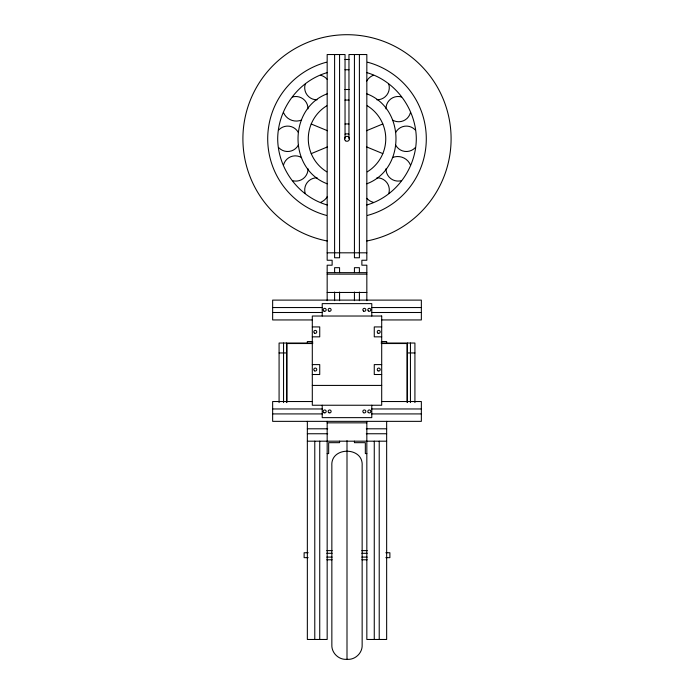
<?xml version="1.0" encoding="UTF-8"?>
<svg xmlns="http://www.w3.org/2000/svg" width="694" height="694" viewBox="0 0 694 694"><rect width="100%" height="100%" fill="white"/><g stroke="black" fill="none" stroke-linecap="round" stroke-linejoin="round"><path stroke-width="1.04" d="M327.204 72.618C298.403 80.903 277.938 108.993 277.687 138.8C277.938 168.607 298.403 196.697 327.212 204.982M327.195 93.803C288.288 108.403 288.305 169.241 327.23 183.806M311.198 153.652L327.507 146.876M366.493 130.724L382.81 123.966M366.805 183.797C405.712 169.197 405.695 108.359 366.77 93.794M366.796 204.982C395.597 196.697 416.062 168.607 416.313 138.8C416.062 108.993 395.597 80.903 366.788 72.618M345.005 69.747L348.995 69.747M344.866 89.509L349.134 89.509M347 659.3C355.094 660.168 362.667 652.907 362.147 644.778L362.147 465.622C363.517 446.424 330.483 446.424 331.853 465.622L331.853 644.778C331.333 652.907 338.906 660.168 347 659.3L347 440.664M327.169 252.816L366.831 252.816M327.169 272.647L366.831 272.647M327.169 274.13L366.831 274.13M327.169 292.469L366.831 292.469M272.647 307.546L322.216 307.546M371.784 307.546L421.353 307.546M272.647 312.5L322.216 312.5M371.784 312.5L421.353 312.5M312.517 319.943L272.647 319.943L272.647 300.112L421.353 300.112L421.353 319.943L381.483 319.943M312.3 326.926L319.734 326.926L319.734 336.842L312.3 336.842M381.7 326.926L374.266 326.926L374.266 336.842L381.7 336.842M312.734 341.543L307.347 341.543L307.347 343.036M381.266 341.543L386.653 341.543L386.653 343.036M312.985 343.036L279.083 343.036L279.083 402.598M381.015 343.036L414.917 343.036L414.917 402.598M312.465 343.53L287.021 343.53L287.021 402.234M381.535 343.53L406.979 343.53L406.979 402.234M279.083 352.951L286.527 352.951M407.473 352.951L414.917 352.951M312.3 364.602L319.734 364.602L319.734 374.508L312.3 374.508M381.7 364.602L374.266 364.602L374.266 374.508L381.7 374.508M312.3 385.422L381.7 385.422M312.517 401.531L272.647 401.531L272.647 421.353L421.353 421.353L421.353 401.531L381.483 401.531M272.647 408.966L322.216 408.966M371.784 408.966L421.353 408.966M272.647 413.919L322.216 413.919M371.784 413.919L421.353 413.919M327.169 422.846L366.831 422.846M307.347 428.797L327.707 428.797M366.293 428.797L386.653 428.797M307.347 433.75L327.707 433.75M366.293 433.75L386.653 433.75M307.347 441.184L386.653 441.184M327.169 453.581L328.661 453.581L328.661 442.677L339.566 442.677L339.566 441.184M366.831 453.581L365.339 453.581L365.339 442.677L354.434 442.677L354.434 441.184M326.813 550.62L332.131 550.62M361.869 550.62L367.187 550.62M308.162 552.745L304.119 552.745L304.119 557.655L308.162 557.655M385.838 552.745L389.881 552.745L389.881 557.655L385.838 557.655M326.813 553.3L332.131 553.3M361.869 553.3L367.187 553.3M326.813 557.1L332.131 557.1M361.869 557.1L367.187 557.1M326.813 559.78L332.131 559.78M361.869 559.78L367.187 559.78M311.181 123.992L327.499 130.732M366.501 146.868L382.819 153.608M410.449 343.036L410.449 402.598M407.473 343.036L407.473 402.598M386.653 421.353L386.653 639.469L366.831 639.469L366.831 421.353M379.219 441.184L379.219 639.469M374.266 441.184L374.266 639.469M371.784 316.022L371.784 303.625L322.216 303.625L322.216 316.022M371.784 405.244L371.784 417.641L322.216 417.641L322.216 405.244M366.831 300.658L366.831 265.203L361.869 265.203L361.869 260.25L366.831 260.25L366.831 54.531L348.961 54.531L348.961 138.8M359.397 54.531L359.397 257.769L354.434 257.769L354.434 54.531M359.397 272.647L359.397 267.684L354.434 267.684L354.434 272.647M359.397 292.044L359.397 300.658M354.434 292.044L354.434 300.658M345.039 138.8L345.039 54.531L327.169 54.531L327.169 260.25L332.131 260.25L332.131 265.203L327.169 265.203L327.169 300.658M339.566 54.531L339.566 257.769L334.603 257.769L334.603 54.531M339.566 272.647L339.566 267.684L334.603 267.684L334.603 272.647M339.566 292.044L339.566 300.658M334.603 292.044L334.603 300.658M327.169 421.353L327.169 639.469L307.347 639.469L307.347 421.353M319.734 441.184L319.734 639.469M314.781 441.184L314.781 639.469M286.527 343.036L286.527 402.598M283.551 343.036L283.551 402.598M327.178 240.992A104.1 104.1 0 0 1 260.354 81.103A104.1 104.1 0 0 1 433.646 81.103A104.1 104.1 0 0 1 366.822 240.992M367.525 62.191A79.316 79.316 0 0 1 367.525 215.409M326.475 215.409A79.316 79.316 0 0 1 326.475 62.191M344.944 59.511A79.316 79.316 0 0 1 349.056 59.511M283.508 165.103A12.136 12.136 0 0 1 301.595 157.607M305.187 193.34A12.136 12.136 0 0 1 317.106 177.811M327.421 196.437A13.845 13.845 0 0 1 320.732 202.301M376.92 177.794A12.136 12.136 0 0 1 388.831 193.322M392.414 157.581A13.845 13.845 0 0 1 410.501 165.068M298.273 145.211A12.136 12.136 0 0 1 278.867 147.77M401.54 180.613A12.136 12.136 0 0 1 386.011 168.694M415.133 147.77A12.136 12.136 0 0 1 395.727 145.211M395.727 132.389A12.136 12.136 0 0 1 415.133 129.83M410.492 112.497A12.136 12.136 0 0 1 392.405 119.993M385.994 108.88A12.136 12.136 0 0 1 401.522 96.969M388.814 84.26A12.136 12.136 0 0 1 376.894 99.789M366.579 81.163A13.845 13.845 0 0 1 373.268 75.299M301.586 120.019A13.845 13.845 0 0 1 283.499 112.532M278.867 129.83A12.136 12.136 0 0 1 298.273 132.389M317.08 99.806A12.136 12.136 0 0 1 305.169 84.278M292.46 96.987A12.136 12.136 0 0 1 307.989 108.906M320.697 75.308A12.136 12.136 0 0 1 327.056 79.229M308.006 168.72A12.136 12.136 0 0 1 292.478 180.631M373.303 202.292A12.136 12.136 0 0 1 366.944 198.371M345.057 124.053A14.869 14.869 0 0 1 348.943 124.053M367.247 105.757A38.743 38.743 0 0 1 367.291 171.817M326.796 171.843A38.743 38.743 0 0 1 326.761 105.783M344.961 100.118A38.743 38.743 0 0 1 349.039 100.11M345.1 134.22A4.953 4.953 0 0 1 348.9 134.22M381.7 316.022L312.3 316.022L312.3 405.244L381.7 405.244L381.7 316.022M377.978 370.839A1.483 1.483 0 0 0 380.217 369.555A1.483 1.483 0 0 0 377.978 368.271A1.483 1.483 0 0 0 377.978 370.839M314.529 333.172A1.483 1.483 0 0 0 316.759 331.879A1.483 1.483 0 0 0 314.529 330.596A1.483 1.483 0 0 0 314.529 333.172M377.978 333.172A1.483 1.483 0 0 0 380.217 331.879A1.483 1.483 0 0 0 377.978 330.596A1.483 1.483 0 0 0 377.978 333.172M314.529 370.839A1.483 1.483 0 0 0 316.759 369.555A1.483 1.483 0 0 0 314.529 368.271A1.483 1.483 0 0 0 314.529 370.839M368.254 310.877A1.483 1.483 0 0 0 370.743 310.209A1.483 1.483 0 0 0 368.922 308.388A1.483 1.483 0 0 0 368.254 310.877M363.604 311.112A1.483 1.483 0 0 0 365.833 309.819A1.483 1.483 0 0 0 363.604 308.535A1.483 1.483 0 0 0 363.604 311.112M323.951 412.73A1.483 1.483 0 0 0 326.18 411.447A1.483 1.483 0 0 0 323.951 410.154A1.483 1.483 0 0 0 323.951 412.73M328.904 412.73A1.483 1.483 0 0 0 331.133 411.447A1.483 1.483 0 0 0 328.904 410.154A1.483 1.483 0 0 0 328.904 412.73M363.604 412.73A1.483 1.483 0 0 0 365.833 411.447A1.483 1.483 0 0 0 363.604 410.154A1.483 1.483 0 0 0 363.604 412.73M368.254 412.496A1.483 1.483 0 0 0 370.743 411.828A1.483 1.483 0 0 0 368.922 410.007A1.483 1.483 0 0 0 368.254 412.496M323.951 311.112A1.483 1.483 0 0 0 326.18 309.819A1.483 1.483 0 0 0 323.951 308.535A1.483 1.483 0 0 0 323.951 311.112M328.904 311.112A1.483 1.483 0 0 0 331.133 309.819A1.483 1.483 0 0 0 328.904 308.535A1.483 1.483 0 0 0 328.904 311.112M345.491 140.769A2.481 2.481 0 0 0 349.455 139.121A2.481 2.481 0 0 0 346.054 136.51A2.481 2.481 0 0 0 345.491 140.769"/></g></svg>
